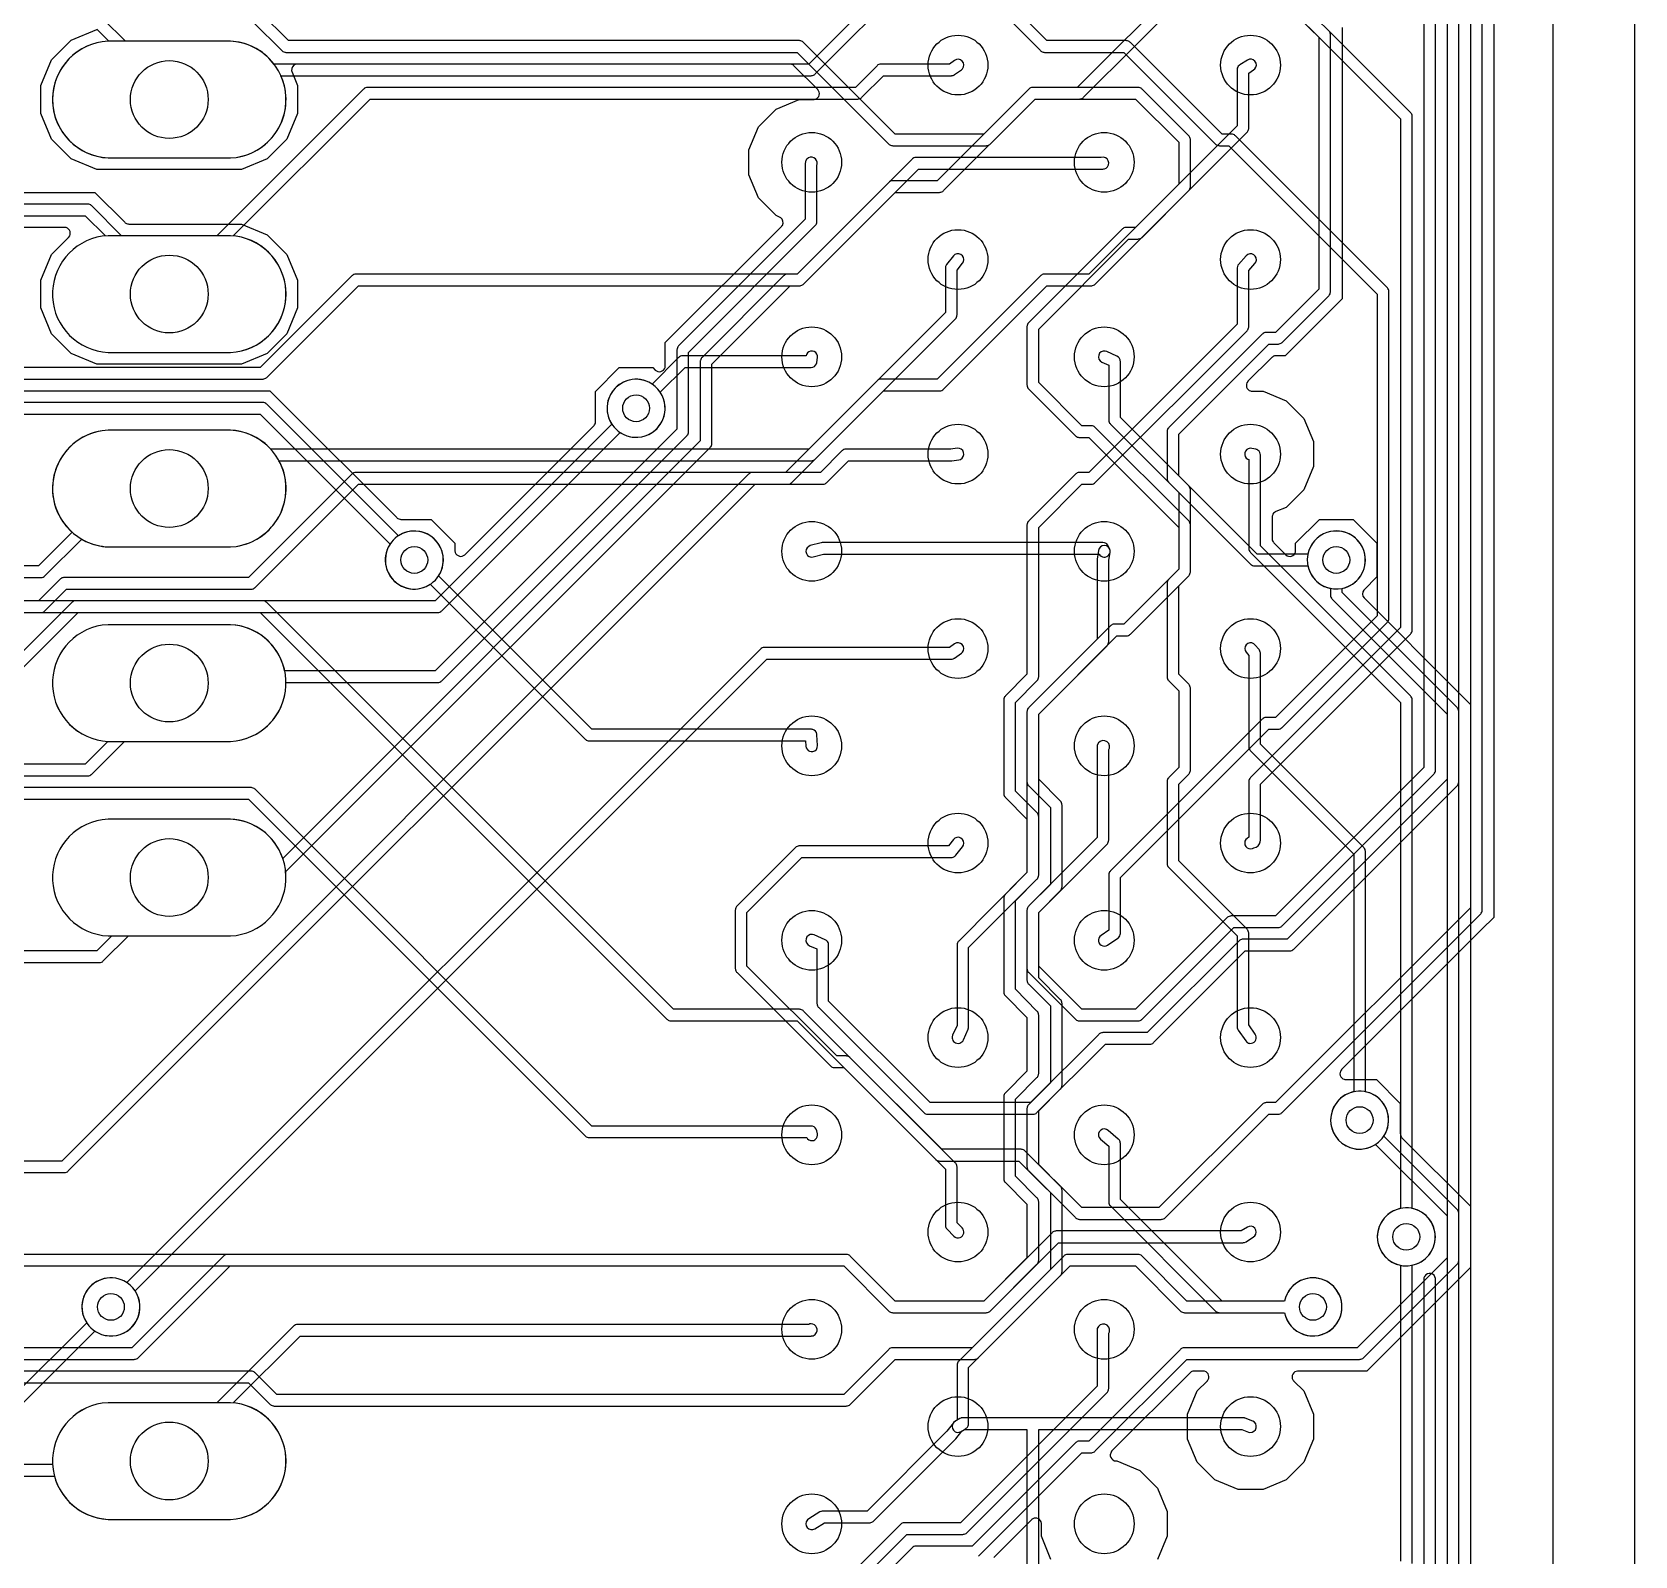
# Model space of a CAD drawing. Header units: millimetres. Extents: x 0 to 42, y 0 to 76.
# Drawn here: x 21.07 to 42, y 29.97 to 49.87 of the extents above; entities that cross this region are included whole.
import ezdxf

# ---------------------------------------------------------------- set-up
doc = ezdxf.new("R2010")
doc.units = ezdxf.units.MM

msp = doc.modelspace()

# ---------------------------------------------------------------- linework, layer by layer
at = {"layer": '16_copper'}
msp.add_lwpolyline([(40.934, 9.5), (40.934, 66.5)], dxfattribs=at)
for points in [[(39.853, 51.327), (39.853, 38.436), (37.306, 35.89), (37.186, 35.89), (37.177, 35.889), (37.169, 35.888, 0.087654), (37.144, 35.878), (37.139, 35.873), (37.132, 35.868), (35.782, 34.519), (34.779, 34.519), (34.039, 35.258), (34.032, 35.263), (34.026, 35.269, 0.087651), (34.001, 35.279), (33.994, 35.279), (33.985, 35.281), (32.95, 35.281), (31.753, 36.477), (31.746, 36.483), (31.74, 36.488, 0.087651), (31.715, 36.498), (31.708, 36.499), (31.699, 36.5), (31.578, 36.5), (30.404, 37.674), (30.404, 38.373), (31.121, 39.091), (33.071, 39.091), (33.073, 39.091), (33.075, 39.091, 0.144309), (33.116, 39.105), (33.123, 39.112), (33.129, 39.117, 0.010876), (33.131, 39.12), (33.22, 39.233), (33.231, 39.252, 0.86604), (33.1, 39.327), (33.034, 39.243), (31.09, 39.243), (31.081, 39.242), (31.073, 39.241, 0.087654), (31.048, 39.231), (31.043, 39.226), (31.036, 39.221), (30.274, 38.459), (30.269, 38.452), (30.263, 38.445, 0.087651), (30.253, 38.421), (30.253, 38.413), (30.251, 38.405), (30.251, 37.643), (30.253, 37.634), (30.253, 37.626, 0.087654), (30.264, 37.601), (30.268, 37.596), (30.274, 37.589), (31.493, 36.37), (31.5, 36.365), (31.506, 36.359, 0.087651), (31.531, 36.349), (31.538, 36.349), (31.547, 36.347), (31.668, 36.347), (32.865, 35.151), (32.871, 35.145), (32.878, 35.14, 0.087651), (32.902, 35.13), (32.91, 35.129), (32.918, 35.128), (33.954, 35.128), (34.693, 34.389), (34.7, 34.383), (34.707, 34.378, 0.087651), (34.731, 34.368), (34.739, 34.367), (34.747, 34.366), (35.814, 34.366), (35.822, 34.367), (35.831, 34.368, 0.087654), (35.855, 34.378), (35.861, 34.383), (35.868, 34.389), (37.217, 35.738), (37.338, 35.738), (37.346, 35.739), (37.355, 35.74, 0.087654), (37.379, 35.75), (37.385, 35.755), (37.392, 35.76), (39.983, 38.351), (39.988, 38.358), (39.993, 38.364, 0.087651), (40.003, 38.389), (40.004, 38.396), (40.005, 38.405), (40.005, 51.359)], [(40.157, 51.453), (40.157, 38.31), (40.001, 38.154), (38.17, 36.322), (38.168, 36.321), (38.168, 36.32), (38.167, 36.32), (38.166, 36.318, 0.54841), (38.203, 36.195), (38.211, 36.194), (38.219, 36.192, 0.01577), (38.223, 36.192), (38.625, 36.192), (38.935, 35.881), (38.935, 35.486), (38.937, 35.477), (38.937, 35.469, 0.087654), (38.948, 35.445), (38.952, 35.439), (38.958, 35.432), (39.853, 34.537), (39.853, 25.204), (31.95, 17.301)], [(39.548, 51.175), (39.548, 40.113), (37.459, 38.024), (36.881, 38.024), (36.872, 38.023), (36.864, 38.022, 0.087654), (36.839, 38.012), (36.834, 38.007), (36.827, 38.001), (35.63, 36.805), (35.052, 36.805), (35.044, 36.803), (35.035, 36.803, 0.087654), (35.011, 36.792), (35.005, 36.788), (34.998, 36.782), (34.106, 35.89), (32.798, 35.89), (31.471, 37.217), (31.471, 37.948), (31.47, 37.949), (31.471, 37.95, 0.21836), (31.442, 38.007), (31.432, 38.013), (31.426, 38.017, 0.004081), (31.425, 38.018), (31.28, 38.08), (31.259, 38.086, 0.866049), (31.22, 37.94), (31.318, 37.898), (31.318, 37.186), (31.319, 37.177), (31.32, 37.169, 0.087654), (31.33, 37.144), (31.335, 37.139), (31.341, 37.132), (32.712, 35.76), (32.719, 35.755), (32.725, 35.75, 0.087651), (32.75, 35.74), (32.757, 35.739), (32.766, 35.738), (34.138, 35.738), (34.146, 35.739), (34.154, 35.74, 0.087654), (34.179, 35.75), (34.185, 35.755), (34.191, 35.76), (35.084, 36.652), (35.662, 36.652), (35.67, 36.653), (35.678, 36.654, 0.087654), (35.703, 36.664), (35.709, 36.669), (35.715, 36.675), (36.912, 37.871), (37.49, 37.871), (37.499, 37.873), (37.507, 37.873, 0.087654), (37.532, 37.884), (37.537, 37.888), (37.544, 37.894), (39.678, 40.027), (39.683, 40.034), (39.688, 40.041, 0.087651), (39.698, 40.065), (39.699, 40.073), (39.7, 40.081), (39.7, 51.206)], [(32.887, 50.978), (34.236, 49.629), (34.243, 49.623), (34.249, 49.618, 0.087651), (34.274, 49.608), (34.281, 49.607), (34.29, 49.606), (35.325, 49.606), (36.522, 48.409), (36.529, 48.404), (36.535, 48.399, 0.087651), (36.56, 48.389), (36.567, 48.388), (36.576, 48.387), (36.697, 48.387), (38.633, 46.45), (38.633, 42.246), (37.306, 40.919), (37.186, 40.919), (37.177, 40.918), (37.169, 40.918, 0.087654), (37.144, 40.907), (37.139, 40.902), (37.132, 40.897), (35.151, 38.916), (35.145, 38.909), (35.14, 38.903, 0.087651), (35.13, 38.878), (35.129, 38.871), (35.128, 38.862), (35.128, 38.141), (35.028, 38.073), (35.011, 38.059, 0.645603), (35.072, 37.934), (35.094, 37.938), (35.112, 37.947), (35.247, 38.037), (35.251, 38.04), (35.255, 38.043, 0.21536), (35.281, 38.1), (35.281, 38.83), (37.217, 40.767), (37.338, 40.767), (37.346, 40.768), (37.355, 40.769, 0.087654), (37.379, 40.779), (37.385, 40.784), (37.392, 40.789), (38.763, 42.161), (38.769, 42.168), (38.774, 42.174, 0.087651), (38.784, 42.199), (38.785, 42.206), (38.786, 42.215), (38.786, 46.482), (38.785, 46.49), (38.784, 46.499, 0.087654), (38.774, 46.523), (38.769, 46.529), (38.763, 46.536), (36.782, 48.517), (36.775, 48.522), (36.769, 48.528, 0.087651), (36.744, 48.538), (36.737, 48.538), (36.728, 48.539), (36.608, 48.539), (35.411, 49.736), (35.404, 49.741), (35.397, 49.747, 0.087651), (35.373, 49.757), (35.365, 49.757), (35.357, 49.759), (34.322, 49.759), (32.972, 51.108)], [(36.697, 50.978), (38.938, 48.736), (38.938, 42.094), (36.979, 40.135), (36.974, 40.128), (36.969, 40.122, 0.087651), (36.959, 40.097), (36.958, 40.09), (36.957, 40.081), (36.957, 39.358), (36.935, 39.341), (36.919, 39.326, 0.752248), (37.007, 39.209), (37.025, 39.219, 0.357952), (37.107, 39.298), (37.108, 39.307), (37.109, 39.313, 0.018967), (37.109, 39.319), (37.109, 40.05), (39.068, 42.009), (39.073, 42.015), (39.079, 42.022, 0.087651), (39.089, 42.046), (39.089, 42.054), (39.091, 42.062), (39.091, 48.768), (39.089, 48.776), (39.089, 48.785, 0.087654), (39.078, 48.809), (39.074, 48.815), (39.068, 48.822), (36.782, 51.108)], [(39.243, 51.022), (39.243, 40.265), (37.306, 38.329), (36.728, 38.329), (36.72, 38.327), (36.712, 38.327, 0.087654), (36.687, 38.316), (36.681, 38.312), (36.675, 38.306), (35.478, 37.109), (34.779, 37.109), (34.214, 37.674), (34.214, 38.373), (35.106, 39.265), (35.111, 39.272), (35.116, 39.279, 0.087651), (35.126, 39.303), (35.127, 39.311), (35.128, 39.319), (35.128, 40.501), (35.139, 40.519, 0.974222), (34.979, 40.559), (34.978, 40.554, 0.051097), (34.976, 40.538), (34.976, 39.351), (34.084, 38.459), (34.079, 38.452), (34.073, 38.445, 0.087651), (34.063, 38.421), (34.063, 38.413), (34.061, 38.405), (34.061, 37.643), (34.063, 37.634), (34.063, 37.626, 0.087654), (34.074, 37.601), (34.078, 37.596), (34.084, 37.589), (34.693, 36.979), (34.7, 36.974), (34.707, 36.969, 0.087651), (34.731, 36.959), (34.739, 36.958), (34.747, 36.957), (35.509, 36.957), (35.518, 36.958), (35.526, 36.959, 0.087654), (35.551, 36.969), (35.556, 36.974), (35.563, 36.979), (36.76, 38.176), (37.338, 38.176), (37.346, 38.177), (37.355, 38.178, 0.087654), (37.379, 38.188), (37.385, 38.193), (37.392, 38.199), (39.373, 40.18), (39.378, 40.187), (39.384, 40.193, 0.087651), (39.394, 40.218), (39.394, 40.225), (39.395, 40.234), (39.395, 51.054)], [(23.59, 50.368), (24.33, 49.629), (24.337, 49.623), (24.343, 49.618, 0.087651), (24.368, 49.608), (24.375, 49.607), (24.384, 49.606), (31.058, 49.606), (32.255, 48.409), (32.262, 48.404), (32.268, 48.399, 0.087651), (32.293, 48.389), (32.3, 48.388), (32.309, 48.387), (33.528, 48.387), (33.536, 48.388), (33.545, 48.389, 0.087654), (33.569, 48.399), (33.575, 48.404), (33.582, 48.409), (34.169, 48.997), (35.478, 48.997), (36.043, 48.432), (36.043, 47.885), (35.478, 47.32), (35.357, 47.32), (35.348, 47.319), (35.34, 47.318, 0.087654), (35.315, 47.308), (35.31, 47.303), (35.303, 47.298), (34.084, 46.079), (34.079, 46.072), (34.073, 46.065, 0.087651), (34.063, 46.041), (34.063, 46.033), (34.061, 46.025), (34.061, 45.263), (34.063, 45.254), (34.063, 45.246, 0.087654), (34.074, 45.221), (34.078, 45.216), (34.084, 45.209), (34.693, 44.599), (34.7, 44.594), (34.707, 44.589, 0.087651), (34.731, 44.579), (34.739, 44.578), (34.747, 44.577), (34.868, 44.577), (36.043, 43.402), (36.043, 42.856), (35.325, 42.139), (35.204, 42.139), (35.196, 42.137), (35.188, 42.137, 0.087654), (35.163, 42.126), (35.157, 42.122), (35.151, 42.116), (34.084, 41.049), (34.079, 41.043), (34.073, 41.036, 0.087651), (34.063, 41.012), (34.063, 41.004), (34.061, 40.996), (34.061, 38.894), (33.169, 38.001), (33.164, 37.995), (33.159, 37.988, 0.087651), (33.149, 37.964), (33.148, 37.956), (33.147, 37.948), (33.147, 36.897), (33.09, 36.771), (33.084, 36.75, 0.45857), (33.161, 36.664), (33.183, 36.667, 0.215369), (33.23, 36.709), (33.293, 36.85), (33.294, 36.855, 0.087339), (33.299, 36.881), (33.299, 37.916), (34.191, 38.808), (34.197, 38.815), (34.202, 38.821, 0.087651), (34.212, 38.846), (34.213, 38.853), (34.214, 38.862), (34.214, 40.964), (35.236, 41.986), (35.357, 41.986), (35.365, 41.987), (35.374, 41.988, 0.087654), (35.398, 41.998), (35.404, 42.003), (35.411, 42.009), (36.173, 42.771), (36.178, 42.777), (36.183, 42.784, 0.087651), (36.193, 42.808), (36.194, 42.816), (36.195, 42.824), (36.195, 43.434), (36.194, 43.442), (36.193, 43.451, 0.087654), (36.183, 43.475), (36.178, 43.481), (36.173, 43.488), (34.953, 44.707), (34.947, 44.712), (34.94, 44.718, 0.087651), (34.916, 44.728), (34.908, 44.728), (34.9, 44.729), (34.779, 44.729), (34.214, 45.294), (34.214, 45.993), (35.388, 47.168), (35.509, 47.168), (35.518, 47.169), (35.526, 47.17, 0.087654), (35.551, 47.18), (35.556, 47.185), (35.563, 47.19), (36.173, 47.8), (36.178, 47.807), (36.183, 47.813, 0.087651), (36.193, 47.838), (36.194, 47.845), (36.195, 47.854), (36.195, 48.463), (36.194, 48.472), (36.193, 48.48, 0.087654), (36.183, 48.505), (36.178, 48.51), (36.173, 48.517), (35.563, 49.127), (35.556, 49.132), (35.55, 49.137, 0.087651), (35.525, 49.147), (35.518, 49.148), (35.509, 49.149), (34.138, 49.149), (34.129, 49.148), (34.121, 49.147, 0.087654), (34.096, 49.137), (34.091, 49.132), (34.084, 49.127), (33.496, 48.539), (32.34, 48.539), (31.143, 49.736), (31.137, 49.741), (31.13, 49.747, 0.087651), (31.106, 49.757), (31.098, 49.757), (31.09, 49.759), (24.416, 49.759), (23.676, 50.498)], [(12.775, 45.187), (24.174, 45.187), (24.33, 45.03), (25.831, 43.53), (25.838, 43.525), (25.844, 43.519, 0.087651), (25.869, 43.509), (25.876, 43.509), (25.885, 43.507), (26.28, 43.507), (26.591, 43.197), (26.591, 43.1), (26.591, 43.097), (26.591, 43.095, 0.54841), (26.704, 43.034), (26.711, 43.039), (26.718, 43.043, 0.015772), (26.721, 43.046), (28.403, 44.728), (28.408, 44.735), (28.414, 44.742, 0.087651), (28.424, 44.766), (28.424, 44.774), (28.425, 44.782), (28.425, 45.178), (28.736, 45.489), (29.176, 45.489), (29.207, 45.457, 0.572901), (29.334, 45.491), (29.335, 45.499), (29.337, 45.507, 0.015781), (29.337, 45.511), (29.337, 45.815), (30.854, 47.332), (30.86, 47.339), (30.866, 47.347, 0.383463), (30.845, 47.447), (30.838, 47.45), (30.829, 47.456), (30.785, 47.474), (30.554, 47.705), (30.429, 48.007), (30.429, 48.333), (30.554, 48.635), (30.785, 48.866), (31.087, 48.991), (31.274, 48.991), (31.277, 48.991), (31.28, 48.991, 0.54841), (31.34, 49.104), (31.335, 49.111), (31.331, 49.117, 0.015772), (31.328, 49.121), (31.017, 49.431), (31.01, 49.437), (31.004, 49.442, 0.087651), (30.979, 49.452), (30.972, 49.453), (30.963, 49.454), (24.534, 49.454), (24.524, 49.452), (24.514, 49.451, 0.383484), (24.458, 49.366), (24.461, 49.359), (24.463, 49.348), (24.536, 49.172), (24.536, 48.808), (24.397, 48.472), (24.14, 48.215), (23.804, 48.076), (21.916, 48.076), (21.58, 48.215), (21.323, 48.472), (21.184, 48.808), (21.184, 49.172), (21.323, 49.508), (21.58, 49.765), (21.916, 49.904)], [(14.079, 47.777), (21.888, 47.777), (22.279, 47.387), (22.285, 47.382), (22.292, 47.376, 0.087651), (22.316, 47.366), (22.324, 47.366), (22.332, 47.364), (23.804, 47.364), (24.14, 47.225), (24.397, 46.968), (24.536, 46.632), (24.536, 46.268), (24.397, 45.932), (24.14, 45.675), (23.804, 45.536), (21.916, 45.536), (21.58, 45.675), (21.323, 45.932), (21.184, 46.268), (21.184, 46.632), (21.323, 46.968), (21.545, 47.19), (21.546, 47.192), (21.548, 47.193), (21.548, 47.194), (21.549, 47.194, 0.54841), (21.512, 47.317), (21.503, 47.319), (21.496, 47.32, 0.01577), (21.491, 47.32), (16.609, 47.32)], [(14.205, 47.473), (21.762, 47.473), (22.026, 47.209), (21.986, 47.205, 0.906347), (22.061, 45.688), (23.659, 45.688), (23.734, 45.695, 0.906347), (23.659, 47.212), (22.238, 47.212), (21.847, 47.603), (21.84, 47.608), (21.834, 47.613, 0.087651), (21.809, 47.623), (21.802, 47.624), (21.793, 47.625), (14.173, 47.625)], [(16.763, 34.976), (21.488, 34.976), (21.497, 34.977), (21.505, 34.978, 0.087654), (21.53, 34.988), (21.535, 34.993), (21.542, 34.998), (30.512, 43.967), (30.937, 43.967), (30.946, 43.969), (30.954, 43.969, 0.087654), (30.979, 43.98), (30.984, 43.984), (30.991, 43.99), (33.125, 46.123), (33.13, 46.13), (33.135, 46.137, 0.087651), (33.145, 46.161), (33.146, 46.169), (33.147, 46.177), (33.147, 46.76), (33.22, 46.853), (33.231, 46.872, 0.86604), (33.1, 46.947), (33.011, 46.834), (33.009, 46.83), (33.006, 46.827, 0.071785), (32.997, 46.808), (32.996, 46.8), (32.995, 46.794, 0.023528), (32.995, 46.787), (32.995, 46.209), (30.906, 44.12), (30.48, 44.12), (30.472, 44.119), (30.463, 44.118, 0.087654), (30.439, 44.108), (30.433, 44.103), (30.426, 44.097), (21.457, 35.128), (16.757, 35.128)], [(21.063, 42.291), (26.365, 42.291), (26.374, 42.292), (26.382, 42.293, 0.087654), (26.407, 42.303), (26.412, 42.308), (26.419, 42.313), (28.747, 44.642), (28.788, 44.618, 1), (29.124, 45.298), (29.078, 45.317, 0.714262), (28.64, 44.749), (26.334, 42.443), (21.031, 42.443)], [(12.528, 44.882), (24.048, 44.882), (25.744, 43.185), (25.72, 43.144, 1), (26.4, 42.809), (26.419, 42.855, 0.714262), (25.852, 43.293), (24.133, 45.012), (24.126, 45.017), (24.12, 45.022, 0.087651), (24.095, 45.032), (24.088, 45.033), (24.079, 45.034), (12.497, 45.034)], [(31.753, 17.32), (39.678, 25.245), (39.683, 25.251), (39.688, 25.258, 0.087651), (39.698, 25.282), (39.699, 25.29), (39.7, 25.298), (39.7, 34.442), (39.699, 34.451), (39.698, 34.459, 0.087654), (39.688, 34.484), (39.683, 34.489), (39.678, 34.496), (38.721, 35.453), (38.745, 35.494, 1), (38.065, 35.829), (38.046, 35.783, 0.714262), (38.613, 35.345), (39.548, 34.411), (39.548, 25.33), (31.668, 17.45)], [(39.091, 29.87), (39.091, 33.766), (39.136, 33.779, 1), (38.893, 34.496), (38.847, 34.478, 0.714263), (38.938, 33.766), (38.938, 29.902)], [(20.148, 32.537), (22.403, 32.537), (22.411, 32.539), (22.42, 32.539, 0.087654), (22.444, 32.55), (22.45, 32.554), (22.457, 32.56), (23.654, 33.757), (31.668, 33.757), (32.255, 33.169), (32.262, 33.164), (32.268, 33.159, 0.087651), (32.293, 33.149), (32.3, 33.148), (32.309, 33.147), (33.528, 33.147), (33.536, 33.148), (33.545, 33.149, 0.087654), (33.569, 33.159), (33.575, 33.164), (33.582, 33.169), (34.474, 34.061), (36.881, 34.061), (36.89, 34.063), (36.902, 34.065), (36.902, 34.065), (36.902, 34.065), (36.903, 34.065), (36.921, 34.073), (37.021, 34.136), (37.037, 34.15, 0.866045), (36.939, 34.264), (36.859, 34.214), (34.442, 34.214), (34.434, 34.213), (34.426, 34.212, 0.087654), (34.401, 34.202), (34.395, 34.197), (34.389, 34.191), (33.496, 33.299), (32.34, 33.299), (31.753, 33.887), (31.746, 33.892), (31.74, 33.897, 0.087651), (31.715, 33.907), (31.708, 33.908), (31.699, 33.909), (23.622, 33.909), (23.614, 33.908), (23.605, 33.907, 0.087654), (23.581, 33.897), (23.575, 33.892), (23.568, 33.887), (22.371, 32.69), (20.117, 32.69)], [(20.301, 32.233), (23.895, 32.233), (24.178, 31.95), (24.185, 31.945), (24.191, 31.94, 0.087651), (24.216, 31.93), (24.223, 31.929), (24.232, 31.928), (31.699, 31.928), (31.708, 31.929), (31.716, 31.93, 0.087654), (31.741, 31.94), (31.746, 31.945), (31.753, 31.95), (32.34, 32.537), (33.376, 32.537), (33.384, 32.539), (33.392, 32.539, 0.087654), (33.417, 32.55), (33.423, 32.554), (33.429, 32.56), (34.626, 33.757), (35.478, 33.757), (36.065, 33.169), (36.072, 33.164), (36.078, 33.159, 0.087651), (36.103, 33.149), (36.11, 33.148), (36.119, 33.147), (37.424, 33.147), (37.436, 33.101, 1), (38.154, 33.345), (38.135, 33.391, 0.714263), (37.424, 33.299), (36.15, 33.299), (35.563, 33.887), (35.556, 33.892), (35.55, 33.897, 0.087651), (35.525, 33.907), (35.518, 33.908), (35.509, 33.909), (34.595, 33.909), (34.586, 33.908), (34.578, 33.907, 0.087654), (34.553, 33.897), (34.548, 33.892), (34.541, 33.887), (33.344, 32.69), (32.309, 32.69), (32.3, 32.689), (32.292, 32.688, 0.087654), (32.267, 32.678), (32.262, 32.673), (32.255, 32.667), (31.668, 32.08), (24.263, 32.08), (23.981, 32.363), (23.974, 32.368), (23.967, 32.373, 0.087651), (23.943, 32.383), (23.935, 32.384), (23.927, 32.385), (20.269, 32.385)], [(39.395, 25.425), (39.395, 33.584), (39.395, 33.588), (39.395, 33.593, 0.710119), (39.255, 33.625), (39.255, 33.625, 0.024533), (39.251, 33.618), (39.251, 33.618, 0.116434), (39.243, 33.584), (39.243, 29.776)], [(34.214, 28.835), (34.214, 31.623), (36.866, 31.623), (36.952, 31.589), (36.973, 31.584, 0.866057), (37.008, 31.731), (36.909, 31.77), (36.905, 31.771), (36.902, 31.773), (36.894, 31.774), (36.888, 31.775, 0.022426), (36.881, 31.775), (33.223, 31.775), (33.213, 31.774), (33.202, 31.772, 0.001667), (33.202, 31.772), (33.197, 31.77), (33.183, 31.764), (33.12, 31.725), (33.103, 31.711, 0.866046), (33.2, 31.595), (33.245, 31.623), (34.061, 31.623), (34.061, 28.804)]]:
    msp.add_lwpolyline(points, format="xyb", dxfattribs=at)
for points in [[(23.734, 48.235, 0.906347), (23.659, 49.752), (22.061, 49.752), (21.986, 49.745, 0.906347), (22.061, 48.228), (23.659, 48.228)], [(23.734, 38.075, 0.385742), (24.384, 38.867), (24.38, 38.903), (29.924, 44.447), (29.929, 44.454), (29.935, 44.46, 0.087651), (29.945, 44.485), (29.945, 44.492), (29.947, 44.501), (29.947, 45.536), (30.969, 46.558), (31.09, 46.558), (31.098, 46.559), (31.106, 46.56, 0.087654), (31.131, 46.57), (31.137, 46.575), (31.143, 46.581), (32.645, 48.082), (35.052, 48.082), (35.052, 48.082), (35.053, 48.082, 0.07178), (35.074, 48.086), (35.093, 48.094), (35.093, 48.094, 0.864204), (35.03, 48.235), (32.614, 48.235), (32.605, 48.233), (32.597, 48.233, 0.087654), (32.572, 48.222), (32.567, 48.218), (32.56, 48.212), (31.058, 46.711), (30.937, 46.711), (30.929, 46.709), (30.92, 46.709, 0.087654), (30.896, 46.698), (30.89, 46.694), (30.883, 46.688), (29.817, 45.621), (29.811, 45.615), (29.806, 45.608, 0.087651), (29.796, 45.584), (29.795, 45.576), (29.794, 45.568), (29.794, 44.532), (24.342, 39.08), (24.34, 39.087, 0.303347), (23.659, 39.592), (22.061, 39.592), (21.986, 39.585, 0.906347), (22.061, 38.068), (23.659, 38.068)], [(23.734, 40.615, 0.357806), (24.384, 41.333), (24.384, 41.377), (26.365, 41.377), (26.374, 41.378), (26.382, 41.378, 0.087654), (26.407, 41.389), (26.412, 41.394), (26.419, 41.399), (29.619, 44.599), (29.625, 44.606), (29.63, 44.613, 0.087651), (29.64, 44.637), (29.641, 44.645), (29.642, 44.653), (29.642, 45.688), (31.296, 47.343), (31.301, 47.349), (31.306, 47.356, 0.087651), (31.316, 47.38), (31.317, 47.388), (31.318, 47.396), (31.318, 48.138), (31.322, 48.146, 0.723412), (31.187, 48.213), (31.179, 48.202, 0.082327), (31.169, 48.179), (31.167, 48.168), (31.166, 48.161, 0.007619), (31.166, 48.158), (31.166, 47.428), (29.512, 45.774), (29.507, 45.767), (29.501, 45.761, 0.087651), (29.491, 45.736), (29.491, 45.729), (29.489, 45.72), (29.489, 44.685), (26.334, 41.529), (24.367, 41.529), (24.362, 41.555, 0.330355), (23.659, 42.132), (22.061, 42.132), (21.986, 42.125, 0.906347), (22.061, 40.608), (23.659, 40.608)], [(38.174, 42.605, 1), (38.026, 43.349), (37.978, 43.336, 0.2663), (37.729, 43.053), (37.065, 43.053), (35.281, 44.837), (35.281, 45.568), (35.281, 45.568), (35.281, 45.568, 0.071792), (35.277, 45.589), (35.273, 45.598), (35.268, 45.609), (35.268, 45.609), (35.268, 45.609), (35.263, 45.616), (35.254, 45.625, 0.000255), (35.254, 45.625), (35.236, 45.637), (35.102, 45.699), (35.081, 45.705, 0.866053), (35.038, 45.561), (35.128, 45.519), (35.128, 44.806), (35.129, 44.797), (35.13, 44.789, 0.087654), (35.14, 44.764), (35.145, 44.759), (35.151, 44.752), (36.979, 42.923), (36.986, 42.918), (36.993, 42.912, 0.087651), (37.017, 42.902), (37.025, 42.902), (37.033, 42.901), (37.729, 42.901), (37.741, 42.855, 0.339454), (38.125, 42.599)], [(23.734, 43.155, 0.906347), (23.659, 44.672), (22.061, 44.672), (21.986, 44.665, 0.906347), (22.061, 43.148), (23.659, 43.148)], [(31.388, 43.204), (31.374, 43.203), (31.23, 43.164), (31.21, 43.155, 0.866045), (31.27, 43.016), (31.405, 43.053), (35.004, 43.053), (35.013, 43.04), (35.029, 43.026, 0.548408), (35.146, 43.08), (35.145, 43.102), (35.139, 43.122), (35.121, 43.161, 0.21972), (35.073, 43.203), (35.052, 43.205), (31.394, 43.205)], [(22.172, 32.851, 0.532534), (22.414, 33.432), (30.664, 41.681), (33.071, 41.681), (33.073, 41.682), (33.075, 41.681, 0.071785), (33.096, 41.686), (33.105, 41.69), (33.112, 41.694, 0.009285), (33.114, 41.695), (33.204, 41.758), (33.22, 41.772, 0.866045), (33.116, 41.882), (33.047, 41.834), (30.632, 41.834), (30.624, 41.833), (30.616, 41.832, 0.087654), (30.591, 41.822), (30.585, 41.817), (30.579, 41.811), (22.307, 33.54), (22.266, 33.563, 1), (21.93, 32.883), (21.976, 32.864, 0.09849), (22.123, 32.845)], [(23.734, 30.455, 0.906347), (23.659, 31.972), (22.061, 31.972), (21.986, 31.965, 0.906347), (22.061, 30.448), (23.659, 30.448)]]:
    msp.add_lwpolyline(points, format="xyb", close=True, dxfattribs=at)
at = {"layer": '1_copper'}
msp.add_lwpolyline([(40.934, 9.5), (40.934, 66.5)], dxfattribs=at)
for points in [[(36.065, 50.498), (34.716, 49.149), (34.138, 49.149), (34.129, 49.148), (34.121, 49.147, 0.087654), (34.096, 49.137), (34.091, 49.132), (34.084, 49.127), (32.887, 47.93), (32.309, 47.93), (32.3, 47.929), (32.292, 47.928, 0.087654), (32.267, 47.918), (32.262, 47.913), (32.255, 47.907), (31.058, 46.711), (25.298, 46.711), (25.29, 46.709), (25.282, 46.709, 0.087654), (25.257, 46.698), (25.251, 46.694), (25.245, 46.688), (24.048, 45.491), (18.777, 45.491)], [(21.914, 49.911), (22.073, 49.752), (22.061, 49.752, 0.95208), (22.061, 48.228), (23.659, 48.228), (23.734, 48.235, 0.472964), (24.34, 49.247), (24.318, 49.301), (31.242, 49.301), (31.25, 49.303), (31.259, 49.303, 0.087654), (31.283, 49.314), (31.289, 49.318), (31.296, 49.324), (32.493, 50.521)], [(32.407, 50.651), (31.21, 49.454), (24.227, 49.454), (24.187, 49.502, 0.198913), (23.659, 49.752), (22.289, 49.752), (21.999, 50.041)], [(18.745, 45.339), (24.079, 45.339), (24.088, 45.34), (24.096, 45.341, 0.087654), (24.121, 45.351), (24.126, 45.356), (24.133, 45.361), (25.33, 46.558), (31.09, 46.558), (31.098, 46.559), (31.106, 46.56, 0.087654), (31.131, 46.57), (31.137, 46.575), (31.143, 46.581), (32.34, 47.777), (32.918, 47.777), (32.927, 47.779), (32.935, 47.779, 0.087654), (32.96, 47.79), (32.965, 47.794), (32.972, 47.8), (34.169, 48.997), (34.747, 48.997), (34.756, 48.998), (34.764, 48.998, 0.087654), (34.789, 49.009), (34.794, 49.014), (34.801, 49.019), (36.15, 50.368)], [(37.306, 50.368), (37.871, 49.803), (37.871, 46.514), (37.306, 45.949), (37.186, 45.949), (37.177, 45.947), (37.169, 45.947, 0.087654), (37.144, 45.936), (37.139, 45.932), (37.132, 45.926), (35.913, 44.707), (35.907, 44.7), (35.902, 44.694, 0.087651), (35.892, 44.669), (35.891, 44.662), (35.89, 44.653), (35.89, 44.044), (35.891, 44.035), (35.892, 44.027, 0.087654), (35.902, 44.002), (35.907, 43.997), (35.913, 43.99), (36.043, 43.86), (36.043, 42.856), (35.913, 42.726), (35.907, 42.719), (35.902, 42.713, 0.087651), (35.892, 42.688), (35.891, 42.681), (35.89, 42.672), (35.89, 41.453), (35.891, 41.444), (35.892, 41.436, 0.087654), (35.902, 41.411), (35.907, 41.406), (35.913, 41.399), (36.043, 41.269), (36.043, 40.265), (35.913, 40.135), (35.907, 40.128), (35.902, 40.122, 0.087651), (35.892, 40.097), (35.891, 40.09), (35.89, 40.081), (35.89, 39.014), (35.891, 39.006), (35.892, 38.998, 0.087654), (35.902, 38.973), (35.907, 38.967), (35.913, 38.961), (36.805, 38.068), (36.805, 36.881), (36.805, 36.879), (36.805, 36.877, 0.07178), (36.809, 36.855), (36.814, 36.847), (36.817, 36.839, 0.010124), (36.819, 36.837), (36.918, 36.696), (36.933, 36.68, 0.144314), (36.973, 36.664), (36.994, 36.665, 0.544693), (37.042, 36.784), (36.957, 36.905), (36.957, 38.1), (36.956, 38.108), (36.955, 38.117, 0.087654), (36.945, 38.141), (36.94, 38.147), (36.935, 38.154), (36.043, 39.046), (36.043, 40.05), (36.173, 40.18), (36.178, 40.187), (36.183, 40.193, 0.087651), (36.193, 40.218), (36.194, 40.225), (36.195, 40.234), (36.195, 41.3), (36.194, 41.309), (36.193, 41.317, 0.087654), (36.183, 41.342), (36.178, 41.347), (36.173, 41.354), (36.043, 41.484), (36.043, 42.64), (36.173, 42.771), (36.178, 42.777), (36.183, 42.784, 0.087651), (36.193, 42.808), (36.194, 42.816), (36.195, 42.824), (36.195, 43.891), (36.194, 43.9), (36.193, 43.908, 0.087654), (36.183, 43.933), (36.178, 43.938), (36.173, 43.945), (36.043, 44.075), (36.043, 44.622), (37.217, 45.796), (37.338, 45.796), (37.346, 45.797), (37.355, 45.798, 0.087654), (37.379, 45.808), (37.385, 45.813), (37.392, 45.819), (38.001, 46.428), (38.007, 46.435), (38.012, 46.441, 0.087651), (38.022, 46.466), (38.023, 46.473), (38.024, 46.482), (38.024, 49.835), (38.023, 49.843), (38.022, 49.852, 0.087654), (38.012, 49.876)], [(38.176, 49.929), (38.176, 46.387), (37.433, 45.644), (37.312, 45.644), (37.303, 45.643), (37.295, 45.642, 0.087654), (37.271, 45.632), (37.265, 45.627), (37.258, 45.621), (36.947, 45.311), (36.946, 45.309), (36.944, 45.307, 0.54841), (36.981, 45.184), (36.989, 45.183), (36.997, 45.181, 0.01577), (37.001, 45.181), (37.143, 45.181), (37.445, 45.056), (37.676, 44.825), (37.801, 44.523), (37.801, 44.197), (37.676, 43.895), (37.445, 43.664), (37.309, 43.608), (37.307, 43.607), (37.306, 43.606, 0.21835), (37.265, 43.558), (37.263, 43.547), (37.262, 43.54, 0.007886), (37.262, 43.537), (37.262, 43.255), (37.263, 43.247), (37.264, 43.239, 0.087654), (37.274, 43.214), (37.279, 43.209), (37.284, 43.202), (37.439, 43.046), (37.442, 43.045), (37.443, 43.043, 0.54841), (37.567, 43.08), (37.568, 43.088), (37.569, 43.095, 0.015781), (37.569, 43.1), (37.569, 43.197), (37.88, 43.507), (38.32, 43.507), (38.631, 43.197), (38.631, 42.757), (38.462, 42.589), (38.459, 42.584, 0.39257), (38.462, 42.481), (39.696, 41.247), (39.853, 41.09), (39.853, 33.738), (38.499, 32.385), (37.6, 32.385), (37.597, 32.385), (37.594, 32.385, 0.548396), (37.533, 32.272), (37.539, 32.265), (37.543, 32.258), (37.543, 32.258), (37.544, 32.258), (37.545, 32.257), (37.546, 32.255), (37.676, 32.125), (37.801, 31.823), (37.801, 31.497), (37.676, 31.195), (37.445, 30.964), (37.143, 30.839), (36.817, 30.839), (36.515, 30.964), (36.284, 31.195), (36.159, 31.497), (36.159, 31.823), (36.284, 32.125), (36.414, 32.255), (36.415, 32.257), (36.417, 32.258), (36.417, 32.259), (36.418, 32.259, 0.54841), (36.381, 32.382), (36.372, 32.383), (36.365, 32.385, 0.015781), (36.36, 32.385), (36.245, 32.385), (36.237, 32.384), (36.228, 32.383, 0.087654), (36.204, 32.373), (36.198, 32.368), (36.191, 32.363), (35.169, 31.341), (35.168, 31.339), (35.166, 31.337, 0.13003), (35.148, 31.289), (35.147, 31.281), (35.148, 31.279, 0.236398), (35.203, 31.214), (35.211, 31.213), (35.219, 31.211, 0.014112), (35.223, 31.211), (35.233, 31.211), (35.535, 31.086), (35.766, 30.855), (35.891, 30.553), (35.891, 30.227), (35.766, 29.925)], [(14.021, 42.748), (21.184, 42.748), (21.192, 42.749), (21.2, 42.75, 0.087654), (21.225, 42.76), (21.231, 42.765), (21.237, 42.771), (21.717, 43.25), (21.772, 43.22, 0.098492), (22.061, 43.148), (23.659, 43.148), (23.734, 43.155, 0.503358), (24.312, 44.236), (24.292, 44.272), (31.242, 44.272), (31.25, 44.273), (31.259, 44.274, 0.087654), (31.283, 44.284), (31.289, 44.289), (31.296, 44.295), (32.188, 45.187), (32.918, 45.187), (32.927, 45.188), (32.935, 45.188, 0.087654), (32.96, 45.199), (32.965, 45.204), (32.972, 45.209), (34.322, 46.558), (34.9, 46.558), (34.908, 46.559), (34.916, 46.56, 0.087654), (34.941, 46.57), (34.947, 46.575), (34.953, 46.581), (36.935, 48.562), (36.94, 48.569), (36.945, 48.575, 0.087651), (36.955, 48.6), (36.956, 48.607), (36.957, 48.616), (36.957, 49.336), (37.021, 49.376), (37.037, 49.39, 0.866045), (36.939, 49.505), (36.84, 49.442), (36.836, 49.438), (36.83, 49.435, 0.195033), (36.805, 49.383), (36.805, 49.378), (36.805, 48.647), (34.868, 46.711), (34.29, 46.711), (34.282, 46.709), (34.273, 46.709, 0.087654), (34.249, 46.698), (34.243, 46.694), (34.236, 46.688), (32.887, 45.339), (32.156, 45.339), (32.148, 45.338), (32.14, 45.337, 0.087654), (32.115, 45.327), (32.109, 45.322), (32.103, 45.317), (31.21, 44.425), (24.185, 44.425), (24.134, 44.475, 0.173517), (23.659, 44.672), (22.061, 44.672), (21.986, 44.665, 0.633243), (21.586, 43.345), (21.591, 43.34), (21.152, 42.901), (14.052, 42.901)], [(16.491, 33.757), (31.668, 33.757), (32.255, 33.169), (32.262, 33.164), (32.268, 33.159, 0.087651), (32.293, 33.149), (32.3, 33.148), (32.309, 33.147), (33.528, 33.147), (33.536, 33.148), (33.545, 33.149, 0.087654), (33.569, 33.159), (33.575, 33.164), (33.582, 33.169), (34.191, 33.779), (34.197, 33.786), (34.202, 33.792, 0.087651), (34.212, 33.817), (34.213, 33.824), (34.214, 33.833), (34.214, 34.595), (34.213, 34.603), (34.212, 34.612, 0.087654), (34.202, 34.636), (34.197, 34.642), (34.191, 34.649), (33.909, 34.931), (33.909, 35.935), (34.191, 36.217), (34.197, 36.224), (34.202, 36.231, 0.087651), (34.212, 36.255), (34.213, 36.263), (34.214, 36.271), (34.214, 37.033), (34.213, 37.042), (34.212, 37.05, 0.087654), (34.202, 37.075), (34.197, 37.08), (34.191, 37.087), (33.909, 37.37), (33.909, 38.526), (34.191, 38.808), (34.197, 38.815), (34.202, 38.821, 0.087651), (34.212, 38.846), (34.213, 38.853), (34.214, 38.862), (34.214, 39.624), (34.213, 39.632), (34.212, 39.641, 0.087654), (34.202, 39.665), (34.197, 39.671), (34.191, 39.678), (33.909, 39.96), (33.909, 41.116), (34.191, 41.399), (34.197, 41.406), (34.202, 41.412, 0.087651), (34.212, 41.437), (34.213, 41.444), (34.214, 41.453), (34.214, 43.402), (34.779, 43.967), (34.9, 43.967), (34.908, 43.969), (34.916, 43.969, 0.087654), (34.941, 43.98), (34.947, 43.984), (34.953, 43.99), (36.935, 45.971), (36.94, 45.978), (36.945, 45.984, 0.087651), (36.955, 46.009), (36.956, 46.016), (36.957, 46.025), (36.957, 46.758), (37.037, 46.85), (37.049, 46.868, 0.866049), (36.923, 46.95), (36.823, 46.837), (36.82, 46.832), (36.816, 46.827, 0.121962), (36.805, 46.793), (36.805, 46.787), (36.805, 46.056), (34.868, 44.12), (34.747, 44.12), (34.739, 44.119), (34.73, 44.118, 0.087654), (34.706, 44.108), (34.7, 44.103), (34.693, 44.097), (34.084, 43.488), (34.079, 43.481), (34.073, 43.475, 0.087651), (34.063, 43.45), (34.063, 43.443), (34.061, 43.434), (34.061, 41.484), (33.779, 41.202), (33.774, 41.195), (33.768, 41.189, 0.087651), (33.758, 41.164), (33.758, 41.157), (33.757, 41.148), (33.757, 39.929), (33.758, 39.92), (33.758, 39.912, 0.087654), (33.769, 39.887), (33.774, 39.882), (33.779, 39.875), (34.061, 39.592), (34.061, 38.894), (33.779, 38.611), (33.774, 38.604), (33.768, 38.598, 0.087651), (33.758, 38.573), (33.758, 38.566), (33.757, 38.557), (33.757, 37.338), (33.758, 37.33), (33.758, 37.321, 0.087654), (33.769, 37.297), (33.774, 37.291), (33.779, 37.284), (34.061, 37.002), (34.061, 36.303), (33.779, 36.02), (33.774, 36.013), (33.768, 36.007, 0.087651), (33.758, 35.982), (33.758, 35.975), (33.757, 35.966), (33.757, 34.9), (33.758, 34.891), (33.758, 34.883, 0.087654), (33.769, 34.858), (33.774, 34.853), (33.779, 34.846), (34.061, 34.563), (34.061, 33.864), (33.496, 33.299), (32.34, 33.299), (31.753, 33.887), (31.746, 33.892), (31.74, 33.897, 0.087651), (31.715, 33.907), (31.708, 33.908), (31.699, 33.909), (16.459, 33.909)], [(6.248, 42.291), (21.184, 42.291), (21.192, 42.292), (21.2, 42.293, 0.087654), (21.225, 42.303), (21.231, 42.308), (21.237, 42.313), (21.52, 42.596), (23.927, 42.596), (23.935, 42.597), (23.944, 42.598, 0.087654), (23.968, 42.608), (23.974, 42.613), (23.981, 42.618), (25.33, 43.967), (31.394, 43.967), (31.403, 43.969), (31.411, 43.969, 0.087654), (31.436, 43.98), (31.441, 43.984), (31.448, 43.99), (31.731, 44.272), (33.071, 44.272), (33.076, 44.273), (33.081, 44.273), (33.17, 44.284), (33.191, 44.29, 0.866057), (33.15, 44.436), (33.066, 44.425), (31.699, 44.425), (31.691, 44.423), (31.682, 44.423, 0.087654), (31.658, 44.412), (31.652, 44.408), (31.645, 44.402), (31.363, 44.12), (25.298, 44.12), (25.29, 44.119), (25.282, 44.118, 0.087654), (25.257, 44.108), (25.251, 44.103), (25.245, 44.097), (23.895, 42.748), (21.488, 42.748), (21.48, 42.747), (21.472, 42.746, 0.087654), (21.447, 42.736), (21.441, 42.731), (21.435, 42.726), (21.152, 42.443), (6.28, 42.443)], [(33.429, 29.969), (34.779, 31.318), (34.9, 31.318), (34.908, 31.319), (34.916, 31.32, 0.087654), (34.941, 31.33), (34.947, 31.335), (34.953, 31.341), (36.15, 32.537), (38.405, 32.537), (38.413, 32.539), (38.422, 32.539, 0.087654), (38.446, 32.55), (38.452, 32.554), (38.459, 32.56), (39.678, 33.779), (39.683, 33.786), (39.688, 33.792, 0.087651), (39.698, 33.817), (39.699, 33.824), (39.7, 33.833), (39.7, 40.996), (39.699, 41.004), (39.698, 41.012, 0.087654), (39.688, 41.037), (39.683, 41.043), (39.678, 41.049), (38.176, 42.551), (38.176, 42.606), (38.222, 42.618, 1), (37.978, 43.336), (37.932, 43.317, 0.714263), (38.024, 42.606), (38.024, 42.52), (38.025, 42.511), (38.026, 42.503, 0.087654), (38.036, 42.478), (38.041, 42.473), (38.046, 42.466), (39.548, 40.964), (39.548, 33.864), (38.373, 32.69), (36.119, 32.69), (36.11, 32.689), (36.102, 32.688, 0.087654), (36.077, 32.678), (36.072, 32.673), (36.065, 32.667), (34.868, 31.471), (34.747, 31.471), (34.739, 31.469), (34.73, 31.469, 0.087654), (34.706, 31.458), (34.7, 31.454), (34.693, 31.448), (33.344, 30.099), (32.614, 30.099), (32.605, 30.098), (32.597, 30.097, 0.087654), (32.572, 30.087), (32.567, 30.082), (32.56, 30.077), (31.363, 28.88)], [(20.78, 41.399), (21.672, 42.291), (24.048, 42.291), (29.359, 36.979), (29.366, 36.974), (29.373, 36.969, 0.087651), (29.397, 36.959), (29.405, 36.958), (29.413, 36.957), (31.058, 36.957), (32.995, 35.02), (32.995, 34.29), (32.996, 34.282), (32.996, 34.273, 0.088777), (33.007, 34.249), (33.012, 34.243), (33.017, 34.236), (33.106, 34.146), (33.123, 34.133, 0.14431), (33.165, 34.124), (33.187, 34.129, 0.544695), (33.214, 34.254), (33.147, 34.321), (33.147, 35.052), (33.146, 35.06), (33.145, 35.069, 0.087654), (33.135, 35.093), (33.13, 35.099), (33.125, 35.106), (31.143, 37.087), (31.137, 37.092), (31.13, 37.098, 0.087651), (31.106, 37.108), (31.098, 37.108), (31.09, 37.109), (29.445, 37.109), (24.133, 42.421), (24.126, 42.426), (24.12, 42.432, 0.087651), (24.095, 42.442), (24.088, 42.442), (24.079, 42.443), (21.641, 42.443), (21.632, 42.442), (21.624, 42.442, 0.087654), (21.599, 42.431), (21.594, 42.426), (21.587, 42.421), (20.695, 41.529)], [(14.173, 40.157), (21.793, 40.157), (21.802, 40.159), (21.81, 40.159, 0.087654), (21.835, 40.17), (21.84, 40.174), (21.847, 40.18), (22.275, 40.608), (23.659, 40.608), (23.734, 40.615, 0.906347), (23.659, 42.132), (22.061, 42.132), (21.986, 42.125, 0.90595), (22.06, 40.608), (21.762, 40.31), (14.205, 40.31)], [(8.566, 39.853), (23.895, 39.853), (28.293, 35.455), (28.299, 35.45), (28.306, 35.445, 0.087651), (28.33, 35.435), (28.338, 35.434), (28.346, 35.433), (31.184, 35.433), (31.196, 35.417), (31.213, 35.403, 0.14431), (31.255, 35.394), (31.276, 35.398, 0.218355), (31.321, 35.443), (31.326, 35.464), (31.325, 35.485), (31.317, 35.524, 0.294755), (31.259, 35.584), (31.251, 35.584), (31.242, 35.585), (28.378, 35.585), (23.981, 39.983), (23.974, 39.988), (23.967, 39.993, 0.087651), (23.943, 40.003), (23.935, 40.004), (23.927, 40.005), (8.534, 40.005)], [(14.021, 37.719), (21.946, 37.719), (21.954, 37.72), (21.962, 37.721, 0.087654), (21.987, 37.731), (21.993, 37.736), (21.999, 37.741), (22.326, 38.068), (23.659, 38.068), (23.734, 38.075, 0.906347), (23.659, 39.592), (22.061, 39.592), (21.986, 39.585, 0.906347), (22.061, 38.068), (22.111, 38.068), (21.914, 37.871), (14.052, 37.871)], [(5.033, 31.013), (21.361, 31.013), (21.38, 30.953, 0.303347), (22.061, 30.448), (23.659, 30.448), (23.734, 30.455, 0.862606), (23.734, 31.965), (23.694, 31.969), (24.568, 32.842), (31.242, 32.842), (31.246, 32.843), (31.251, 32.843, 0.215359), (31.305, 32.875), (31.313, 32.887, 0.632324), (31.22, 33), (31.211, 32.995), (24.536, 32.995), (24.528, 32.993), (24.52, 32.993, 0.087654), (24.495, 32.982), (24.489, 32.978), (24.483, 32.972), (23.482, 31.972), (22.061, 31.972), (21.986, 31.965, 0.385742), (21.336, 31.173), (21.337, 31.166), (5.029, 31.166)], [(31.296, 29.055), (32.493, 30.251), (33.223, 30.251), (33.232, 30.253), (33.24, 30.253, 0.087654), (33.265, 30.264), (33.27, 30.268), (33.277, 30.274), (35.106, 32.103), (35.111, 32.109), (35.116, 32.116, 0.087651), (35.126, 32.14), (35.127, 32.148), (35.128, 32.156), (35.128, 32.881), (35.139, 32.899, 0.974222), (34.979, 32.939), (34.978, 32.934, 0.051097), (34.976, 32.918), (34.976, 32.188), (33.192, 30.404), (32.461, 30.404), (32.453, 30.403), (32.444, 30.402, 0.087654), (32.42, 30.392), (32.414, 30.387), (32.407, 30.381), (31.21, 29.185)], [(34.374, 29.925), (34.249, 30.227), (34.249, 30.389), (34.249, 30.392), (34.249, 30.395, 0.54841), (34.136, 30.456), (34.129, 30.45), (34.123, 30.446, 0.015772), (34.119, 30.443), (33.627, 29.95)]]:
    msp.add_lwpolyline(points, format="xyb", dxfattribs=at)
for points in [[(23.734, 45.695, 0.862606), (23.734, 47.205), (23.694, 47.209), (25.482, 48.997), (31.852, 48.997), (31.86, 48.998), (31.868, 48.998, 0.087654), (31.893, 49.009), (31.899, 49.014), (31.905, 49.019), (32.188, 49.301), (33.071, 49.301), (33.073, 49.302), (33.075, 49.301, 0.071785), (33.096, 49.306), (33.105, 49.31), (33.112, 49.314, 0.009285), (33.114, 49.315), (33.204, 49.378), (33.22, 49.392, 0.866045), (33.116, 49.502), (33.047, 49.454), (32.156, 49.454), (32.148, 49.453), (32.14, 49.452, 0.087654), (32.115, 49.442), (32.109, 49.437), (32.103, 49.431), (31.82, 49.149), (25.451, 49.149), (25.442, 49.148), (25.434, 49.147, 0.087654), (25.409, 49.137), (25.404, 49.132), (25.397, 49.127), (23.482, 47.212), (22.061, 47.212), (21.986, 47.205, 0.906347), (22.061, 45.688), (23.659, 45.688)], [(29.03, 44.586, 0.532534), (29.272, 45.167), (29.597, 45.491), (31.242, 45.491), (31.243, 45.492), (31.244, 45.491, 0.294748), (31.312, 45.538), (31.316, 45.551), (31.317, 45.557, 0.002523), (31.318, 45.558), (31.326, 45.62), (31.325, 45.642, 0.752235), (31.18, 45.66), (31.176, 45.644), (29.566, 45.644), (29.557, 45.643), (29.549, 45.642, 0.087654), (29.524, 45.632), (29.519, 45.627), (29.512, 45.621), (29.165, 45.274), (29.124, 45.298, 1), (28.788, 44.618), (28.834, 44.599, 0.09849), (28.981, 44.58)], [(39.088, 33.766, 0.818106), (39.091, 34.509), (39.091, 41.148), (39.089, 41.156), (39.089, 41.165, 0.087654), (39.078, 41.189), (39.074, 41.195), (39.068, 41.202), (37.109, 43.161), (37.109, 44.348), (37.108, 44.357), (37.108, 44.365, 0.23561), (37.065, 44.418), (37.058, 44.42), (37.049, 44.423), (36.996, 44.434), (36.975, 44.436, 0.752251), (36.944, 44.293), (36.957, 44.288), (36.957, 43.129), (36.958, 43.121), (36.959, 43.112, 0.087654), (36.969, 43.088), (36.974, 43.082), (36.979, 43.075), (38.938, 41.116), (38.938, 34.509), (38.893, 34.496, 0.876976), (39.039, 33.759)], [(31.266, 40.475, 0.371199), (31.326, 40.554), (31.318, 40.695), (31.317, 40.699), (31.317, 40.702, 0.294754), (31.263, 40.764), (31.255, 40.765), (31.248, 40.767, 0.020212), (31.242, 40.767), (28.378, 40.767), (26.377, 42.768), (26.4, 42.809, 1), (25.72, 43.144), (25.702, 43.099, 0.714262), (26.269, 42.66), (28.293, 40.637), (28.299, 40.632), (28.306, 40.626, 0.087651), (28.33, 40.616), (28.338, 40.616), (28.346, 40.615), (31.17, 40.615), (31.174, 40.546), (31.178, 40.524, 0.294754), (31.244, 40.474)], [(31.384, 30.555), (31.373, 30.553, 0.001122), (31.373, 30.553), (31.369, 30.551), (31.354, 30.545), (31.21, 30.455), (31.193, 30.441, 0.866056), (31.29, 30.325), (31.416, 30.404), (32.004, 30.404), (32.012, 30.405), (32.021, 30.406, 0.087654), (32.045, 30.416), (32.051, 30.421), (32.058, 30.426), (33.125, 31.493), (33.127, 31.496), (33.131, 31.5), (33.212, 31.602), (33.263, 31.634), (33.268, 31.639), (33.274, 31.642, 0.21536), (33.299, 31.699), (33.299, 32.43), (34.496, 33.627), (34.501, 33.633), (34.507, 33.64, 0.087651), (34.517, 33.664), (34.517, 33.672), (34.519, 33.68), (34.519, 34.747), (34.517, 34.756), (34.517, 34.764, 0.087654), (34.506, 34.789), (34.502, 34.794), (34.496, 34.801), (34.214, 35.084), (34.214, 35.782), (34.496, 36.065), (34.501, 36.072), (34.507, 36.078, 0.087651), (34.517, 36.103), (34.517, 36.11), (34.519, 36.119), (34.519, 37.186), (34.517, 37.194), (34.517, 37.202, 0.087654), (34.506, 37.227), (34.502, 37.233), (34.496, 37.239), (34.214, 37.522), (34.214, 38.373), (34.496, 38.656), (34.501, 38.663), (34.507, 38.669, 0.087651), (34.517, 38.694), (34.517, 38.701), (34.519, 38.71), (34.519, 39.776), (34.517, 39.785), (34.517, 39.793, 0.087654), (34.506, 39.818), (34.502, 39.823), (34.496, 39.83), (34.214, 40.113), (34.214, 40.964), (35.106, 41.856), (35.111, 41.863), (35.116, 41.869, 0.087651), (35.126, 41.894), (35.127, 41.901), (35.128, 41.91), (35.128, 42.971), (35.145, 43.078), (35.146, 43.1, 0.866046), (34.995, 43.102), (34.977, 42.989), (34.977, 42.983), (34.976, 42.977), (34.976, 41.942), (34.084, 41.049), (34.079, 41.043), (34.073, 41.036, 0.087651), (34.063, 41.012), (34.063, 41.004), (34.061, 40.996), (34.061, 40.081), (34.063, 40.073), (34.063, 40.064, 0.087654), (34.074, 40.04), (34.078, 40.034), (34.084, 40.027), (34.366, 39.745), (34.366, 38.741), (34.084, 38.459), (34.079, 38.452), (34.073, 38.445, 0.087651), (34.063, 38.421), (34.063, 38.413), (34.061, 38.405), (34.061, 37.49), (34.063, 37.482), (34.063, 37.474, 0.087654), (34.074, 37.449), (34.078, 37.443), (34.084, 37.437), (34.366, 37.154), (34.366, 36.15), (34.084, 35.868), (34.079, 35.861), (34.073, 35.855, 0.087651), (34.063, 35.83), (34.063, 35.823), (34.061, 35.814), (34.061, 35.052), (34.063, 35.044), (34.063, 35.035, 0.087654), (34.074, 35.011), (34.078, 35.005), (34.084, 34.998), (34.366, 34.716), (34.366, 33.712), (33.169, 32.515), (33.164, 32.508), (33.159, 32.502, 0.087651), (33.149, 32.477), (33.148, 32.47), (33.147, 32.461), (33.147, 31.742), (33.12, 31.725, 0.018261), (33.115, 31.722), (33.109, 31.716), (33.103, 31.711, 0.015395), (33.1, 31.707), (33.014, 31.598), (31.972, 30.556), (31.394, 30.556)], [(38.479, 35.29, 0.818106), (38.481, 36.033), (38.481, 39.167), (38.48, 39.175), (38.479, 39.184, 0.087654), (38.469, 39.208), (38.464, 39.214), (38.459, 39.221), (37.109, 40.57), (37.109, 41.758), (37.109, 41.763, 0.159819), (37.091, 41.807), (37.038, 41.869), (37.022, 41.884, 0.866047), (36.922, 41.771), (36.957, 41.73), (36.957, 40.538), (36.958, 40.53), (36.959, 40.522, 0.087654), (36.969, 40.497), (36.974, 40.491), (36.979, 40.485), (38.329, 39.135), (38.329, 36.033), (38.283, 36.02, 0.876976), (38.43, 35.283)], [(37.869, 32.851, 1), (37.721, 33.595), (37.673, 33.582, 0.2663), (37.424, 33.299), (36.608, 33.299), (35.281, 34.626), (35.281, 35.357), (35.28, 35.358), (35.281, 35.358, 0.144318), (35.267, 35.4), (35.259, 35.409), (35.254, 35.415, 0.002728), (35.253, 35.415), (35.119, 35.528), (35.101, 35.54, 0.866048), (35.021, 35.412), (35.128, 35.321), (35.128, 34.595), (35.129, 34.586), (35.13, 34.578, 0.087654), (35.14, 34.553), (35.145, 34.548), (35.151, 34.541), (36.522, 33.169), (36.529, 33.164), (36.535, 33.159, 0.087651), (36.56, 33.149), (36.567, 33.148), (36.576, 33.147), (37.424, 33.147), (37.436, 33.101, 0.339454), (37.82, 32.845)], [(20.648, 31.327, 0.532534), (20.89, 31.908), (21.889, 32.907), (21.93, 32.883, 1), (22.266, 33.563), (22.22, 33.582, 0.714262), (21.782, 33.015), (20.783, 32.016), (20.742, 32.039, 1), (20.406, 31.359), (20.452, 31.34, 0.09849), (20.599, 31.321)]]:
    msp.add_lwpolyline(points, format="xyb", close=True, dxfattribs=at)
at = {"layer": 'drills_PTH'}
for centre, radius in [((33.16, 49.44), 0.39), ((36.98, 49.44), 0.39), ((22.86, 48.99), 0.508), ((31.25, 48.17), 0.39), ((35.07, 48.17), 0.39), ((33.16, 46.9), 0.39), ((36.98, 46.9), 0.39), ((22.86, 46.45), 0.508), ((31.25, 45.63), 0.39), ((35.07, 45.63), 0.39), ((33.16, 44.36), 0.39), ((36.98, 44.36), 0.39), ((22.86, 43.91), 0.508), ((31.25, 43.09), 0.39), ((35.07, 43.09), 0.39), ((33.16, 41.82), 0.39), ((36.98, 41.82), 0.39), ((22.86, 41.37), 0.508), ((31.25, 40.55), 0.39), ((35.07, 40.55), 0.39), ((33.16, 39.28), 0.39), ((36.98, 39.28), 0.39), ((22.86, 38.83), 0.508), ((31.25, 38.01), 0.39), ((35.07, 38.01), 0.39), ((33.16, 36.74), 0.39), ((36.98, 36.74), 0.39), ((31.25, 35.47), 0.39), ((35.07, 35.47), 0.39), ((33.16, 34.2), 0.39), ((36.98, 34.2), 0.39), ((31.25, 32.93), 0.39), ((35.07, 32.93), 0.39), ((33.16, 31.66), 0.39), ((36.98, 31.66), 0.39), ((22.86, 31.21), 0.508), ((31.25, 30.39), 0.39), ((35.07, 30.39), 0.39)]:
    msp.add_circle(centre, radius, dxfattribs=at)
at = {"layer": 'drills_via_1_16'}
for centre in [(28.956, 44.958), (26.06, 42.977), (38.1, 42.977), (38.405, 35.662), (39.014, 34.138), (22.098, 33.223), (37.795, 33.223)]:
    msp.add_circle(centre, 0.175, dxfattribs=at)
at = {"layer": 'outline'}
msp.add_lwpolyline([(42, 9.5), (42, 66.5)], dxfattribs=at)

doc.saveas('drawing.dxf')
